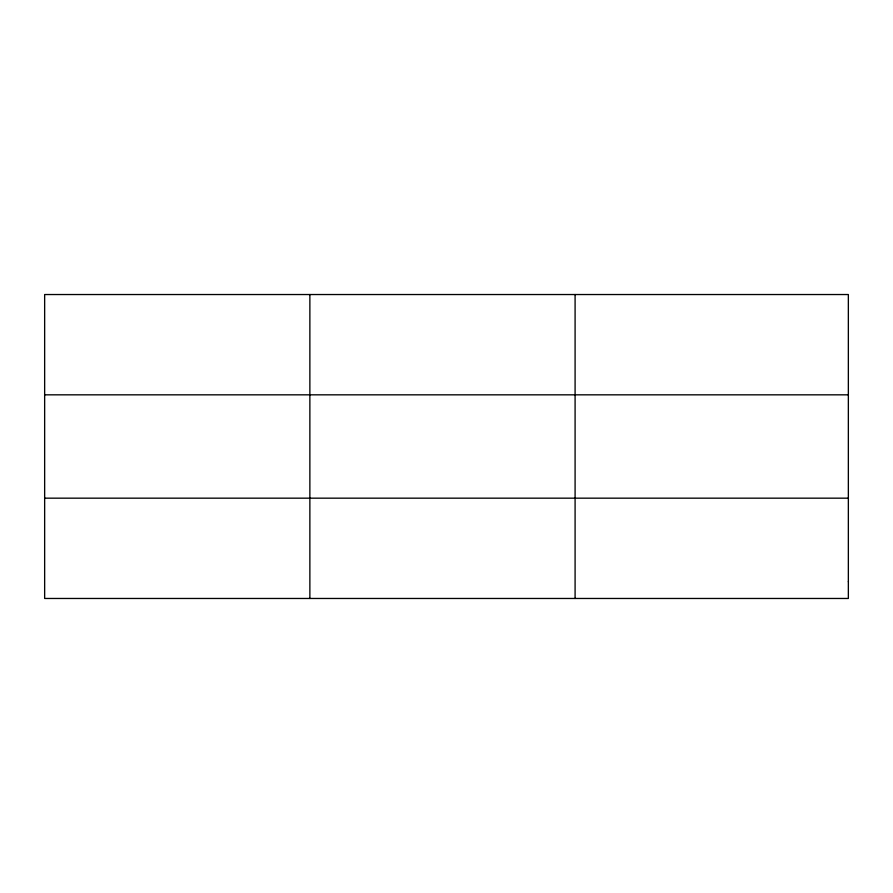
<?xml version="1.0" encoding="UTF-8"?>
<svg xmlns="http://www.w3.org/2000/svg" width="893" height="893" viewBox="0 0 893 893"><rect width="100%" height="100%" fill="white"/><g stroke="black" fill="none" stroke-linecap="round" stroke-linejoin="round"><path stroke-width="1.34" d="M309.871 598.466L309.871 294.534M575.092 598.466L575.092 294.534M44.65 394.829L848.35 394.829M44.65 498.171L848.35 498.171M848.35 581.745L848.35 598.466L44.65 598.466L44.65 294.534L848.35 294.534L848.35 581.745"/></g></svg>
